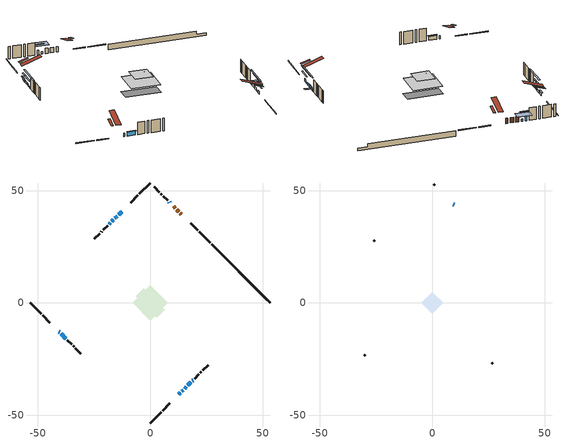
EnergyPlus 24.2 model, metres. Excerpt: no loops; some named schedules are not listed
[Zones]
conditioned space
 floor adiabatic (AdiabaticFloorConstruction): -7.82,0 0,7.82 7.82,0 0,-7.82 z2.89
 floor foundation (Slab1 construction): -6.52,2.95 -2.95,6.52 6.52,-2.95 2.95,-6.52 z-1.62
 wall outside (RimJoist1 construction): 0,-53.4 4.89,-48.51 / -53.4,0 -48.51,-4.89 / 0,53.4 -4.89,48.51 / 26.66,26.74 21.77,31.63 z0.45:0.75
 wall outside (RimJoist2 construction): 5.55,-47.85 8.74,-44.66 / -47.85,-5.55 -44.66,-8.74 / -5.55,47.85 -8.74,44.66 / 21.12,32.28 17.92,35.48 z0.45:0.75
 wall outside (AdiabaticWallConstruction 1): 13.9,39.5 13.39,40.01 / 12.73,40.67 11.86,41.54 / 11.21,42.19 10.43,42.97 z0.45:2.48
 wall outside (AdiabaticWallConstruction): -12.77,40.63 -14.06,39.34 / 12.77,-40.63 13.41,-39.99 / 16.78,-36.62 18.08,-35.32 z0.45:1.52; -14.72,38.68 -15.79,37.61 z0.45:1.26; -16.45,36.95 -17.1,36.3 z0.45:1.31; -17.75,35.65 -18.29,35.11 / 14.07,-39.33 14.61,-38.79 z0.45:0.96; 15.26,-38.14 16.13,-37.27 z0.45:1.37; -40.63,-12.77 -40.36,-13.04 z0.45:1.67; -39.7,-13.7 -37.55,-15.85 z0.45:1.97; 18.73,-34.67 19.11,-34.29 z0.45:1.24; 8.74,44.66 8.38,45.02 z0.45:2.23
 wall outside (Wall1 construction): 19.77,-33.63 21.64,-31.76 / -36.89,-16.51 -35.02,-18.39 / -18.95,34.45 -20.82,32.58 / 7.72,45.68 5.85,47.55 z0.45:5.33
 wall outside (Wall2 construction): 22.3,-31.1 22.74,-30.66 / -34.36,-19.04 -33.92,-19.48 / -21.48,31.92 -21.92,31.48 / 5.19,48.21 4.75,48.65 z0.45:5.33
 wall outside (Wall3 construction): 23.39,-30.01 25.73,-27.67 / -33.27,-20.13 -30.92,-22.48 / -22.57,30.83 -24.91,28.49 / 4.1,49.3 1.75,51.65 z0.45:5.33
 wall foundation (FoundationWall1 construction): 27.32,26.08,-1.62 27.32,26.08,0.45 50.79,2.61,0.45 50.79,2.61,-0.67 53.4,0,-0.67 53.4,0,-1.62
 window (WindowConstruction): -12.77,40.63 -14.06,39.34 z0.45:1.52
 window (WindowConstruction 4): -14.72,38.68 -15.79,37.61 z0.45:1.26
 window (WindowConstruction 5): -16.45,36.95 -17.1,36.3 z0.45:1.31
 window (WindowConstruction 6): 12.77,-40.63 13.41,-39.99 z0.45:1.52
 window (WindowConstruction 9): -17.75,35.65 -18.29,35.11 z0.45:0.96
 window (WindowConstruction 10): 14.07,-39.33 14.61,-38.79 z0.45:0.96
 window (WindowConstruction 11): 15.27,-38.14 16.13,-37.27 z0.45:1.36
 window (WindowConstruction 1): 16.78,-36.62 18.08,-35.32 z0.45:1.52
 window (WindowConstruction 7): -40.63,-12.77 -40.36,-13.04 z0.45:1.67
 window (WindowConstruction 2): -39.7,-13.7 -37.55,-15.85 z0.45:1.97
 window (WindowConstruction 8): 18.73,-34.67 19.11,-34.29 z0.45:1.24
 window (WindowConstruction 3): 8.74,44.66 8.38,45.02 z0.45:2.23
 door (Door): 13.9,39.5 13.39,40.01 z0.45:2.48
 door (Door 1): 12.73,40.67 11.86,41.54 z0.45:2.48
 door (Door 2): 11.21,42.2 10.43,42.97 z0.45:2.48
 ceiling adiabatic (AdiabaticFloorConstruction): 0,-7.82 7.82,0 0,7.82 -7.82,0 z2.89
 roof outside (Roof1 construction): 10.05,-43.35,5.33 7.57,-40.87,6.5 6.92,-41.52,6.5 9.4,-44,5.33; -43.35,-10.05,5.33 -40.87,-7.57,6.5 -41.52,-6.92,6.5 -44,-9.4,5.33; -10.05,43.35,5.33 -7.57,40.87,6.5 -6.92,41.52,6.5 -9.4,44,5.33; 16.61,36.79,5.33 14.13,34.31,6.5 14.78,33.65,6.5 17.27,36.13,5.33
attic - vented
 floor to conditioned space (Floor1 construction Reversed): -4.82,0 0,4.82 4.82,0 0,-4.82 z5.33
 floor to conditioned space (Floor2 construction Reversed): -2.56,0 0,2.56 2.56,0 0,-2.56 z5.33
 wall outside (AdiabaticWallConstruction): 9.77,43.63 9.39,44.01 z0.45:1.34
 wall outside (Wall4 construction): 26.39,-27.01 26.83,-26.57 / -30.27,-23.13 -29.83,-23.57 / -25.57,27.83 -26.01,27.39 / 1.1,52.3 0.66,52.74 z0.45:5.33
 window (WindowConstruction 12): 9.77,43.63 9.39,44.01 z0.45:1.34
 roof outside (Roof2 construction): 12.11,-41.29,5.33 6.8,-35.98,7.83 5.4,-37.38,7.83 10.71,-42.69,5.33; -41.29,-12.11,5.33 -35.98,-6.8,7.83 -37.38,-5.4,7.83 -42.69,-10.71,5.33; -12.11,41.29,5.33 -6.8,35.98,7.83 -5.4,37.38,7.83 -10.71,42.69,5.33; 14.55,38.85,5.33 9.24,33.53,7.83 10.64,32.13,7.83 15.95,37.45,5.33
shading: 7.67,45.73 11.5,41.9 13.66,44.06 9.83,47.89 z3.78; -14.2,39.2 -12.62,40.78 -12.92,41.07 -14.49,39.49 z1.72; -17.26,36.14 -13.25,40.15 -13.54,40.44 -17.55,36.43 z3.34; -18.57,34.83 -14.98,38.42 -15.27,38.71 -18.86,35.12 z3.39; 14.88,-38.52 11.3,-42.1 11.59,-42.39 15.17,-38.81 z3.6; -21.49,31.91 -14.56,38.84 -14.85,39.13 -21.78,32.2 z5.48; 17.8,-35.6 10.87,-42.53 11.16,-42.82 18.1,-35.89 z5.48; 19.32,-34.08 12.07,-41.33 12.36,-41.62 19.61,-34.37 z5.88; 18.22,-35.18 16.64,-36.76 16.93,-37.05 18.51,-35.47 z1.72; -37.4,-16 -39.84,-13.56 -40.13,-13.85 -37.69,-16.29 z2.18; 19.32,-34.08 18.52,-34.88 20.72,-37.08 21.52,-36.28 z1.54; 6.91,46.49 10.21,43.19 10.5,43.48 7.2,46.78 z4.31
[Building]
Building 1: Terrain=Suburbs
[Site:Location]
Quebec Intl AP_QC: Latitude {deg}=46.8; Longitude {deg}=-71.38; Time Zone {hr}=-5; Elevation {m}=74; Keep Site Location Information=Yes
[Site:GroundTemperature:Shallow]
0.0108218, -2.24938, -2.43038, -1.3578, 2.94801, 7.23376, 10.9493, 13.303, 13.5029, 11.5886, 7.96783, 3.81355
[Site:WaterMainsTemperature]
Calculation Method=Schedule; Temperature Schedule=mains temperature schedule
[Material] Roughness=Rough; Thermal Absorptance=0.9
Name | Thickness {m} | Conductivity {W/m-K} | Density {kg/m3} | Specific Heat {J/kg-K} | Solar Absorptance | Visible Absorptance
asphalt or fiberglass shingles | 0.00635 | 0.162714 | 1121.4 | 1465.45 | 0.4 | 0.4
ceiling loosefill ins | 0.0846667 | 0.0480833 | 16.02 | 1046.75 | 0.7 | 0.7
ceiling stud and cavity | 0.1397 | 0.0977058 | 65.682 | 1177.47 | 0.7 | 0.7
ceiling stud and cavity 1 | 0.1397 | 0.094449 | 65.682 | 1177.47 | 0.7 | 0.7
concrete 4.0 in. | 0.1016 | 1.803125 | 2242.8 | 837.4 | 0.7 | 0.7
concrete 8.0 in. | 0.2032 | 1.803125 | 2242.8 | 837.4 | 0.7 | 0.7
door material | 0.04445 | 0.0451087 | 512.64 | 1214.23 | 0.7 | 0.7
exterior vertical ins | 0.013071 | 0.029427 | 32.04 | 1214.23 | 0.7 | 0.7
floor covering | 0.0127 | 0.0433444 | 54.468 | 1339.84 | 0.6 | 0.6
floor rigid ins; wall rigid ins 1 | 0.512978 | 0.029427 | 32.04 | 1214.23 | 0.7 | 0.7
floor stud and cavity | 0.1397 | 1.75129 | 37.0049 | 1207.88 | 0.7 | 0.7
furniture material conditioned space 1 | 0.1524 | 0.115458 | 640.8 | 1214.23 | 0.6 | 0.6
gypsum board | 0.0127 | 0.160291 | 801 | 837.4 | 0.6 | 0.6
gypsum board 1 | 0.0127 | 0.160291 | 801 | 837.4 | 0.7 | 0.7
osb sheathing 0.5 in. | 0.0127 | 0.115458 | 512.64 | 1214.23 | 0.7 | 0.7
osb sheathing 0.75 in. | 0.01905 | 0.115458 | 512.64 | 1214.23 | 0.7 | 0.7
osb sheathing 2.0 in. | 0.0508 | 0.115458 | 512.64 | 1214.23 | 0.7 | 0.7
rim joist stud and cavity | 0.0508 | 0.0451784 | 125.044 | 1163.47 | 0.6 | 0.6
rim joist stud and cavity 1 | 0.0508 | 0.648972 | 50.32683 | 1063.81 | 0.6 | 0.6
roof rigid ins; wall rigid ins | 0.051816 | 0.029427 | 32.04 | 1214.23 | 0.7 | 0.7
roof stud and cavity | 0.2032 | 0.17281 | 78.34581 | 1123.46 | 0.7 | 0.7
wall stud and cavity | 0.1397 | 0.109584 | 139.0536 | 1170.24 | 0.7 | 0.7
wall stud and cavity 1 | 0.1397 | 0.153164 | 139.0536 | 1170.24 | 0.7 | 0.7
wall stud and cavity 2 | 0.1397 | 0.108238 | 139.0536 | 1170.24 | 0.7 | 0.7
wall stud and cavity 3 | 0.0889 | 6.1454 | 50.32683 | 1063.81 | 0.6 | 0.6
wall stud and cavity 4 | 0.0889 | 0.380278 | 52.3479 | 1209.89 | 0.7 | 0.7
wall stud and cavity 5 | 0.0889 | 0.391764 | 83.0341 | 1211.67 | 0.7 | 0.7
wood siding | 0.0254 | 0.102417 | 544.68 | 1172.36 | 0.4 | 0.4
wood siding 1 | 0.00254 | 0.102417 | 544.68 | 1172.36 | 0.4 | 0.4
wood siding 2; wood siding 3; wood siding 4 | 0.0254 | 0.102417 | 544.68 | 1172.36 | 0.7 | 0.7
[WindowMaterial:SimpleGlazingSystem]
Name | U-Factor {W/m2-K} | Solar Heat Gain Coefficient
WindowMaterial | 2.958238 | 0.57
WindowMaterial 1 | 2.91338 | 0.63
WindowMaterial 2 | 3.000823 | 0.52
WindowMaterial 3 | 2.98492 | 0.52
WindowMaterial 4 | 2.969594 | 0.55
WindowMaterial 5 | 2.992306 | 0.59
WindowMaterial 6 | 2.99742 | 0.59
WindowMaterial 7 | 3.05817 | 0.41
WindowMaterial 8 | 2.99685 | 0.54
[Construction]
AdiabaticFloorConstruction: floor stud and cavity, floor rigid ins, osb sheathing 0.75 in., floor covering
AdiabaticWallConstruction: wood siding 3, wall rigid ins 1, wall stud and cavity 4, gypsum board
AdiabaticWallConstruction 1: wood siding 4, wall rigid ins 1, wall stud and cavity 4, gypsum board
Door; Door 1; Door 2: door material
Floor1 construction Reversed: gypsum board, ceiling stud and cavity, ceiling loosefill ins
Floor2 construction Reversed: gypsum board, ceiling stud and cavity 1, ceiling loosefill ins
FoundationWall1 construction: concrete 8.0 in., gypsum board 1
furniture construction conditioned space 1: furniture material conditioned space 1
PartitionWallConstruction: gypsum board, wall stud and cavity 5, gypsum board
RimJoist1 construction: wood siding 2, osb sheathing 2.0 in., rim joist stud and cavity
RimJoist2 construction: wood siding 2, rim joist stud and cavity 1
Roof1 construction: asphalt or fiberglass shingles, roof rigid ins, osb sheathing 0.75 in., roof stud and cavity, gypsum board
Roof2 construction: asphalt or fiberglass shingles
Slab1 construction: concrete 4.0 in.
Wall1 construction: wood siding, osb sheathing 0.5 in., wall stud and cavity, gypsum board
Wall2 construction: wood siding, wall rigid ins, osb sheathing 0.5 in., wall stud and cavity 1, gypsum board
Wall3 construction: wood siding, osb sheathing 0.5 in., wall stud and cavity 2, gypsum board
Wall4 construction: wood siding 1, wall stud and cavity 3
WindowConstruction; WindowConstruction 1; WindowConstruction 6: WindowMaterial
WindowConstruction 10; WindowConstruction 9: WindowMaterial 7
WindowConstruction 11: WindowMaterial 8
WindowConstruction 12; WindowConstruction 7: WindowMaterial 5
WindowConstruction 2: WindowMaterial 1
WindowConstruction 3: WindowMaterial 2
WindowConstruction 4: WindowMaterial 3
WindowConstruction 5: WindowMaterial 4
WindowConstruction 8: WindowMaterial 6
[Zone] Multiplier=1; Part of Total Floor Area=Yes
Name | Volume {m3}
attic - vented | 24.2077
conditioned space | 429.3
[Space]
Name | Zone | Volume {m3}
attic - vented 1 | attic - vented | 24.2077
conditioned space 1 | conditioned space | 429.3
[ZoneInfiltration:EffectiveLeakageArea]
infil attic - vented 1: Zone or Space=attic - vented 1; Schedule=Always On Discrete; Effective Air Leakage Area {cm2}=2198.03; Stack Coefficient=0.000513439; Wind Coefficient=1.53096e-05
[ZoneMixing]
whole house fan mix: Zone or Space=attic - vented; Schedule=Always On Continuous; Design Flow Rate Calculation Method=Flow/Zone; Design Flow Rate {m3/s}=0; Source Zone or Space=conditioned space
[SurfaceProperty:ExposedFoundationPerimeter]
Slab1: Exposed Perimeter Calculation Method=TotalExposedPerimeter; Total Exposed Perimeter {m}=36.882
[InternalMass] Zone or ZoneList=conditioned space; Space or SpaceList=conditioned space 1
Name | Construction | Surface Area {m2}
furniture mass conditioned space 1 | furniture construction conditioned space 1 | 75.9601
partition wall mass | PartitionWallConstruction | 189.9
[Lights]
interior lighting: Zone or ZoneList or Space or SpaceList=conditioned space 1; Schedule=interior lighting schedule; Design Level Calculation Method=LightingLevel; Lighting Level {W}=343.2; Return Air Fraction=0; Fraction Radiant=0.6; Fraction Visible=0.2; Fraction Replaceable=1
[People]
occupants: Zone or ZoneList or Space or SpaceList=conditioned space 1; Number of People Schedule=occupants schedule; Number of People Calculation Method=People; Number of People=3; Fraction Radiant=0.314171; Sensible Heat Fraction=0.56303; Activity Level Schedule=occupants activity schedule; Carbon Dioxide Generation Rate {m3/s-W}=0; Enable ASHRAE 55 Comfort Warnings=No; Mean Radiant Temperature Calculation Type=EnclosureAveraged
[ElectricEquipment] Zone or ZoneList or Space or SpaceList=conditioned space 1; Design Level Calculation Method=EquipmentLevel
Name | Schedule | Design Level {W} | Fraction Latent | Fraction Radiant | Fraction Lost
clothes dryer | clothes dryer schedule | 140.772 | 0.015 | 0.081 | 0.85
clothes washer | clothes washer schedule | 32.1985 | 0.03 | 0.162 | 0.7
cooking range | cooking range schedule | 215.147 | 0.08 | 0.432 | 0.2
dishwasher | dishwasher schedule | 66.8632 | 0.3 | 0.18 | 0.4
fridge | fridge schedule | 72.9452 | 0 | 0.6 | 0
mech vent house fan | mech vent house fan schedule | 0 | 0 | 0 | 1
mech vent house fan cfis | mech vent house fan cfis schedule | 0 | 0 | 0 | 0
mech vent range fan 0 | mech vent range fan 0 schedule | 57 | 0 | 0 | 1
misc plug loads | misc plug loads schedule | 494.7 | 0.045 | 0.513 | 0.1
whole house fan | Always On Discrete | 0 | 0 | 0 | 1
[OtherEquipment] Zone or ZoneList or Space or SpaceList=conditioned space 1; Design Level Calculation Method=EquipmentLevel
Name | Fuel Type | Schedule | Design Level {W} | Fraction Latent | Fraction Radiant | Fraction Lost
clothes dryer 1 | Electricity | clothes dryer schedule | 0 | 0.015 | 0.081 | 0.85
cooking range 1 | Electricity | cooking range schedule | 0 | 0.08 | 0.432 | 0.2
general water use latent | None | general water use schedule | 62.594 | 1 | 0 | 0
general water use sensible | None | general water use schedule | -61.6891 | 0 | 0.6 | 0
mech vent house fan latent load | None | Always On Discrete | 0 | 1 | 0 | 0
mech vent house fan sensible load | None | Always On Discrete | 0 | 0 | 0 | 0
water heater energy adjustment1 | Electricity | Always On Discrete | 0.01 | 0 | 0 | 1
[ZoneInfiltration:DesignFlowRate] Zone or ZoneList or Space or SpaceList=conditioned space 1; Schedule=Always On Discrete; Design Flow Rate Calculation Method=Flow/Zone; Design Flow Rate {m3/s}=0
infil flow; natural vent flow; whole house fan flow
[Foundation:Kiva]
Foundation Kiva 1: Initial Indoor Air Temperature {C}=18; Wall Height Above Grade {m}=0.449976; Wall Depth Below Slab {m}=0.2032; Custom Block Material Name 1=exterior vertical ins; Custom Block Depth 1 {m}=2.06999; Custom Block X Position 1 {m}=0.2159; Custom Block Z Position 1 {m}=0
[Foundation:Kiva:Settings]
Soil Conductivity {W/m-K}=0.849921; Soil Density {kg/m3}=1842.3; Soil Specific Heat {J/kg-K}=418.7; Ground Solar Absorptivity=0.9; Ground Thermal Absorptivity=0.9; Ground Surface Roughness {m}=0.03; Far-Field Width {m}=40; Deep-Ground Boundary Condition=ZeroFlux; Deep-Ground Depth {m}=40; Minimum Cell Dimension {m}=0.2; Maximum Cell Growth Coefficient=3; Simulation Timestep=Timestep
[Exterior:Lights]
exterior lighting: Schedule=exterior lighting schedule; Design Level {W}=75.6
[Schedule:Constant]
Name | Hourly Value
Always On Continuous; mech vent house fan schedule; mech vent house fan cfis schedule; Always On Discrete | 1
occupants activity schedule | 117.228
fridge schedule | 0
[Schedule:Week:Daily]
interior lighting schedule Week Rule - Jan1-Jan27: interior lighting schedule day, interior lighting schedule day, interior lighting schedule day, interior lighting schedule day, interior lighting schedule day, interior lighting schedule day, interior lighting schedule day, interior lighting schedule default day, interior lighting schedule default day, interior lighting schedule default day, interior lighting schedule default day, interior lighting schedule default day
interior lighting schedule Week Rule - Jan28-Feb3: interior lighting schedule day, interior lighting schedule day, interior lighting schedule day, interior lighting schedule day, interior lighting schedule day 1, interior lighting schedule day 1, interior lighting schedule day 1, interior lighting schedule default day, interior lighting schedule default day, interior lighting schedule default day, interior lighting schedule default day, interior lighting schedule default day
interior lighting schedule Week Rule - Feb4-Feb24: interior lighting schedule day 1, interior lighting schedule day 1, interior lighting schedule day 1, interior lighting schedule day 1, interior lighting schedule day 1, interior lighting schedule day 1, interior lighting schedule day 1, interior lighting schedule default day, interior lighting schedule default day, interior lighting schedule default day, interior lighting schedule default day, interior lighting schedule default day
interior lighting schedule Week Rule - Feb25-Mar3: interior lighting schedule day 1, interior lighting schedule day 1, interior lighting schedule day 1, interior lighting schedule day 1, interior lighting schedule day 2, interior lighting schedule day 2, interior lighting schedule day 2, interior lighting schedule default day, interior lighting schedule default day, interior lighting schedule default day, interior lighting schedule default day, interior lighting schedule default day
interior lighting schedule Week Rule - Mar4-Mar31: interior lighting schedule day 2, interior lighting schedule day 2, interior lighting schedule day 2, interior lighting schedule day 2, interior lighting schedule day 2, interior lighting schedule day 2, interior lighting schedule day 2, interior lighting schedule default day, interior lighting schedule default day, interior lighting schedule default day, interior lighting schedule default day, interior lighting schedule default day
interior lighting schedule Week Rule - Apr1-Apr28: interior lighting schedule day 3, interior lighting schedule day 3, interior lighting schedule day 3, interior lighting schedule day 3, interior lighting schedule day 3, interior lighting schedule day 3, interior lighting schedule day 3, interior lighting schedule default day, interior lighting schedule default day, interior lighting schedule default day, interior lighting schedule default day, interior lighting schedule default day
interior lighting schedule Week Rule - Apr29-May5: interior lighting schedule day 3, interior lighting schedule day 3, interior lighting schedule day 4, interior lighting schedule day 4, interior lighting schedule day 4, interior lighting schedule day 4, interior lighting schedule day 4, interior lighting schedule default day, interior lighting schedule default day, interior lighting schedule default day, interior lighting schedule default day, interior lighting schedule default day
interior lighting schedule Week Rule - May6-May26: interior lighting schedule day 4, interior lighting schedule day 4, interior lighting schedule day 4, interior lighting schedule day 4, interior lighting schedule day 4, interior lighting schedule day 4, interior lighting schedule day 4, interior lighting schedule default day, interior lighting schedule default day, interior lighting schedule default day, interior lighting schedule default day, interior lighting schedule default day
interior lighting schedule Week Rule - May27-Jun2: interior lighting schedule day 4, interior lighting schedule day 4, interior lighting schedule day 4, interior lighting schedule day 4, interior lighting schedule day 4, interior lighting schedule day 5, interior lighting schedule day 5, interior lighting schedule default day, interior lighting schedule default day, interior lighting schedule default day, interior lighting schedule default day, interior lighting schedule default day
interior lighting schedule Week Rule - Jun3-Jun30: interior lighting schedule day 5, interior lighting schedule day 5, interior lighting schedule day 5, interior lighting schedule day 5, interior lighting schedule day 5, interior lighting schedule day 5, interior lighting schedule day 5, interior lighting schedule default day, interior lighting schedule default day, interior lighting schedule default day, interior lighting schedule default day, interior lighting schedule default day
interior lighting schedule Week Rule - Jul1-Jul28: interior lighting schedule day 6, interior lighting schedule day 6, interior lighting schedule day 6, interior lighting schedule day 6, interior lighting schedule day 6, interior lighting schedule day 6, interior lighting schedule day 6, interior lighting schedule default day, interior lighting schedule default day, interior lighting schedule default day, interior lighting schedule default day, interior lighting schedule default day
interior lighting schedule Week Rule - Jul29-Aug4: interior lighting schedule day 6, interior lighting schedule day 6, interior lighting schedule day 6, interior lighting schedule day 7, interior lighting schedule day 7, interior lighting schedule day 7, interior lighting schedule day 7, interior lighting schedule default day, interior lighting schedule default day, interior lighting schedule default day, interior lighting schedule default day, interior lighting schedule default day
interior lighting schedule Week Rule - Aug5-Aug25: interior lighting schedule day 7, interior lighting schedule day 7, interior lighting schedule day 7, interior lighting schedule day 7, interior lighting schedule day 7, interior lighting schedule day 7, interior lighting schedule day 7, interior lighting schedule default day, interior lighting schedule default day, interior lighting schedule default day, interior lighting schedule default day, interior lighting schedule default day
interior lighting schedule Week Rule - Aug26-Sep1: interior lighting schedule day 7, interior lighting schedule day 7, interior lighting schedule day 7, interior lighting schedule day 7, interior lighting schedule day 7, interior lighting schedule day 7, interior lighting schedule day 8, interior lighting schedule default day, interior lighting schedule default day, interior lighting schedule default day, interior lighting schedule default day, interior lighting schedule default day
interior lighting schedule Week Rule - Sep2-Sep29: interior lighting schedule day 8, interior lighting schedule day 8, interior lighting schedule day 8, interior lighting schedule day 8, interior lighting schedule day 8, interior lighting schedule day 8, interior lighting schedule day 8, interior lighting schedule default day, interior lighting schedule default day, interior lighting schedule default day, interior lighting schedule default day, interior lighting schedule default day
interior lighting schedule Week Rule - Sep30-Oct6: interior lighting schedule day 8, interior lighting schedule day 9, interior lighting schedule day 9, interior lighting schedule day 9, interior lighting schedule day 9, interior lighting schedule day 9, interior lighting schedule day 9, interior lighting schedule default day, interior lighting schedule default day, interior lighting schedule default day, interior lighting schedule default day, interior lighting schedule default day
interior lighting schedule Week Rule - Oct7-Oct27: interior lighting schedule day 9, interior lighting schedule day 9, interior lighting schedule day 9, interior lighting schedule day 9, interior lighting schedule day 9, interior lighting schedule day 9, interior lighting schedule day 9, interior lighting schedule default day, interior lighting schedule default day, interior lighting schedule default day, interior lighting schedule default day, interior lighting schedule default day
interior lighting schedule Week Rule - Oct28-Nov3: interior lighting schedule day 9, interior lighting schedule day 9, interior lighting schedule day 9, interior lighting schedule day 9, interior lighting schedule day 10, interior lighting schedule day 10, interior lighting schedule day 10, interior lighting schedule default day, interior lighting schedule default day, interior lighting schedule default day, interior lighting schedule default day, interior lighting schedule default day
interior lighting schedule Week Rule - Nov4-Nov24: interior lighting schedule day 10, interior lighting schedule day 10, interior lighting schedule day 10, interior lighting schedule day 10, interior lighting schedule day 10, interior lighting schedule day 10, interior lighting schedule day 10, interior lighting schedule default day, interior lighting schedule default day, interior lighting schedule default day, interior lighting schedule default day, interior lighting schedule default day
interior lighting schedule Week Rule - Nov25-Dec1: interior lighting schedule day 10, interior lighting schedule day 10, interior lighting schedule day 10, interior lighting schedule day 10, interior lighting schedule day 10, interior lighting schedule day 10, interior lighting schedule day 11, interior lighting schedule default day, interior lighting schedule default day, interior lighting schedule default day, interior lighting schedule default day, interior lighting schedule default day
interior lighting schedule Week Rule - Dec2-Dec31: interior lighting schedule day 11, interior lighting schedule day 11, interior lighting schedule day 11, interior lighting schedule day 11, interior lighting schedule day 11, interior lighting schedule day 11, interior lighting schedule day 11, interior lighting schedule default day, interior lighting schedule default day, interior lighting schedule default day, interior lighting schedule default day, interior lighting schedule default day
occupants schedule Week Rule - Jan1-Dec31: occupants schedule day, occupants schedule day, occupants schedule day, occupants schedule day, occupants schedule day, occupants schedule day, occupants schedule day, occupants schedule default day, occupants schedule default day, occupants schedule default day, occupants schedule default day, occupants schedule default day
clothes dryer schedule Week Rule - Jan1-Dec31: clothes dryer schedule day, clothes dryer schedule day, clothes dryer schedule day, clothes dryer schedule day, clothes dryer schedule day, clothes dryer schedule day, clothes dryer schedule day, clothes dryer schedule default day, clothes dryer schedule default day, clothes dryer schedule default day, clothes dryer schedule default day, clothes dryer schedule default day
clothes washer schedule Week Rule - Jan1-Dec31: clothes washer schedule day, clothes washer schedule day, clothes washer schedule day, clothes washer schedule day, clothes washer schedule day, clothes washer schedule day, clothes washer schedule day, clothes washer schedule default day, clothes washer schedule default day, clothes washer schedule default day, clothes washer schedule default day, clothes washer schedule default day
cooking range schedule Week Rule - Jan1-Dec31: cooking range schedule day, cooking range schedule day, cooking range schedule day, cooking range schedule day, cooking range schedule day, cooking range schedule day, cooking range schedule day, cooking range schedule default day, cooking range schedule default day, cooking range schedule default day, cooking range schedule default day, cooking range schedule default day
dishwasher schedule Week Rule - Jan1-Dec31: dishwasher schedule day, dishwasher schedule day, dishwasher schedule day, dishwasher schedule day, dishwasher schedule day, dishwasher schedule day, dishwasher schedule day, dishwasher schedule default day, dishwasher schedule default day, dishwasher schedule default day, dishwasher schedule default day, dishwasher schedule default day
mech vent range fan 0 schedule Week Rule - Jan1-Dec31: mech vent range fan 0 schedule day, mech vent range fan 0 schedule day, mech vent range fan 0 schedule day, mech vent range fan 0 schedule day, mech vent range fan 0 schedule day, mech vent range fan 0 schedule day, mech vent range fan 0 schedule day, mech vent range fan 0 schedule default day, mech vent range fan 0 schedule default day, mech vent range fan 0 schedule default day, mech vent range fan 0 schedule default day, mech vent range fan 0 schedule default day
misc plug loads schedule Week Rule - Jan1-Dec31: misc plug loads schedule day, misc plug loads schedule day, misc plug loads schedule day, misc plug loads schedule day, misc plug loads schedule day, misc plug loads schedule day, misc plug loads schedule day, misc plug loads schedule default day, misc plug loads schedule default day, misc plug loads schedule default day, misc plug loads schedule default day, misc plug loads schedule default day
general water use schedule Week Rule - Jan1-Dec31: general water use schedule day, general water use schedule day, general water use schedule day, general water use schedule day, general water use schedule day, general water use schedule day, general water use schedule day, general water use schedule default day, general water use schedule default day, general water use schedule default day, general water use schedule default day, general water use schedule default day
exterior lighting schedule Week Rule - Jan1-Jan27: exterior lighting schedule day, exterior lighting schedule day, exterior lighting schedule day, exterior lighting schedule day, exterior lighting schedule day, exterior lighting schedule day, exterior lighting schedule day, exterior lighting schedule default day, exterior lighting schedule default day, exterior lighting schedule default day, exterior lighting schedule default day, exterior lighting schedule default day
exterior lighting schedule Week Rule - Jan28-Feb3: exterior lighting schedule day, exterior lighting schedule day, exterior lighting schedule day, exterior lighting schedule day, exterior lighting schedule day 1, exterior lighting schedule day 1, exterior lighting schedule day 1, exterior lighting schedule default day, exterior lighting schedule default day, exterior lighting schedule default day, exterior lighting schedule default day, exterior lighting schedule default day
exterior lighting schedule Week Rule - Feb4-Feb24: exterior lighting schedule day 1, exterior lighting schedule day 1, exterior lighting schedule day 1, exterior lighting schedule day 1, exterior lighting schedule day 1, exterior lighting schedule day 1, exterior lighting schedule day 1, exterior lighting schedule default day, exterior lighting schedule default day, exterior lighting schedule default day, exterior lighting schedule default day, exterior lighting schedule default day
exterior lighting schedule Week Rule - Feb25-Mar3: exterior lighting schedule day 1, exterior lighting schedule day 1, exterior lighting schedule day 1, exterior lighting schedule day 1, exterior lighting schedule day 2, exterior lighting schedule day 2, exterior lighting schedule day 2, exterior lighting schedule default day, exterior lighting schedule default day, exterior lighting schedule default day, exterior lighting schedule default day, exterior lighting schedule default day
exterior lighting schedule Week Rule - Mar4-Mar31: exterior lighting schedule day 2, exterior lighting schedule day 2, exterior lighting schedule day 2, exterior lighting schedule day 2, exterior lighting schedule day 2, exterior lighting schedule day 2, exterior lighting schedule day 2, exterior lighting schedule default day, exterior lighting schedule default day, exterior lighting schedule default day, exterior lighting schedule default day, exterior lighting schedule default day
exterior lighting schedule Week Rule - Apr1-Apr28: exterior lighting schedule day 3, exterior lighting schedule day 3, exterior lighting schedule day 3, exterior lighting schedule day 3, exterior lighting schedule day 3, exterior lighting schedule day 3, exterior lighting schedule day 3, exterior lighting schedule default day, exterior lighting schedule default day, exterior lighting schedule default day, exterior lighting schedule default day, exterior lighting schedule default day
exterior lighting schedule Week Rule - Apr29-May5: exterior lighting schedule day 3, exterior lighting schedule day 3, exterior lighting schedule day 4, exterior lighting schedule day 4, exterior lighting schedule day 4, exterior lighting schedule day 4, exterior lighting schedule day 4, exterior lighting schedule default day, exterior lighting schedule default day, exterior lighting schedule default day, exterior lighting schedule default day, exterior lighting schedule default day
exterior lighting schedule Week Rule - May6-May26: exterior lighting schedule day 4, exterior lighting schedule day 4, exterior lighting schedule day 4, exterior lighting schedule day 4, exterior lighting schedule day 4, exterior lighting schedule day 4, exterior lighting schedule day 4, exterior lighting schedule default day, exterior lighting schedule default day, exterior lighting schedule default day, exterior lighting schedule default day, exterior lighting schedule default day
exterior lighting schedule Week Rule - May27-Jun2: exterior lighting schedule day 4, exterior lighting schedule day 4, exterior lighting schedule day 4, exterior lighting schedule day 4, exterior lighting schedule day 4, exterior lighting schedule day 5, exterior lighting schedule day 5, exterior lighting schedule default day, exterior lighting schedule default day, exterior lighting schedule default day, exterior lighting schedule default day, exterior lighting schedule default day
exterior lighting schedule Week Rule - Jun3-Jun30: exterior lighting schedule day 5, exterior lighting schedule day 5, exterior lighting schedule day 5, exterior lighting schedule day 5, exterior lighting schedule day 5, exterior lighting schedule day 5, exterior lighting schedule day 5, exterior lighting schedule default day, exterior lighting schedule default day, exterior lighting schedule default day, exterior lighting schedule default day, exterior lighting schedule default day
exterior lighting schedule Week Rule - Jul1-Jul28: exterior lighting schedule day 6, exterior lighting schedule day 6, exterior lighting schedule day 6, exterior lighting schedule day 6, exterior lighting schedule day 6, exterior lighting schedule day 6, exterior lighting schedule day 6, exterior lighting schedule default day, exterior lighting schedule default day, exterior lighting schedule default day, exterior lighting schedule default day, exterior lighting schedule default day
exterior lighting schedule Week Rule - Jul29-Aug4: exterior lighting schedule day 6, exterior lighting schedule day 6, exterior lighting schedule day 6, exterior lighting schedule day 7, exterior lighting schedule day 7, exterior lighting schedule day 7, exterior lighting schedule day 7, exterior lighting schedule default day, exterior lighting schedule default day, exterior lighting schedule default day, exterior lighting schedule default day, exterior lighting schedule default day
exterior lighting schedule Week Rule - Aug5-Aug25: exterior lighting schedule day 7, exterior lighting schedule day 7, exterior lighting schedule day 7, exterior lighting schedule day 7, exterior lighting schedule day 7, exterior lighting schedule day 7, exterior lighting schedule day 7, exterior lighting schedule default day, exterior lighting schedule default day, exterior lighting schedule default day, exterior lighting schedule default day, exterior lighting schedule default day
exterior lighting schedule Week Rule - Aug26-Sep1: exterior lighting schedule day 7, exterior lighting schedule day 7, exterior lighting schedule day 7, exterior lighting schedule day 7, exterior lighting schedule day 7, exterior lighting schedule day 7, exterior lighting schedule day 8, exterior lighting schedule default day, exterior lighting schedule default day, exterior lighting schedule default day, exterior lighting schedule default day, exterior lighting schedule default day
exterior lighting schedule Week Rule - Sep2-Sep29: exterior lighting schedule day 8, exterior lighting schedule day 8, exterior lighting schedule day 8, exterior lighting schedule day 8, exterior lighting schedule day 8, exterior lighting schedule day 8, exterior lighting schedule day 8, exterior lighting schedule default day, exterior lighting schedule default day, exterior lighting schedule default day, exterior lighting schedule default day, exterior lighting schedule default day
exterior lighting schedule Week Rule - Sep30-Oct6: exterior lighting schedule day 8, exterior lighting schedule day 9, exterior lighting schedule day 9, exterior lighting schedule day 9, exterior lighting schedule day 9, exterior lighting schedule day 9, exterior lighting schedule day 9, exterior lighting schedule default day, exterior lighting schedule default day, exterior lighting schedule default day, exterior lighting schedule default day, exterior lighting schedule default day
[Schedule:Year]
interior lighting schedule: interior lighting schedule Week Rule - Jan1-Jan27, 1, 1, 1, 27, interior lighting schedule Week Rule - Jan28-Feb3, 1, 28, 2, 3, interior lighting schedule Week Rule - Feb4-Feb24, 2, 4, 2, 24, interior lighting schedule Week Rule - Feb25-Mar3, 2, 25, 3, 3, interior lighting schedule Week Rule - Mar4-Mar31, 3, 4, 3, 31, interior lighting schedule Week Rule - Apr1-Apr28, 4, 1, 4, 28, interior lighting schedule Week Rule - Apr29-May5, 4, 29, 5, 5, interior lighting schedule Week Rule - May6-May26, 5, 6, 5, 26, interior lighting schedule Week Rule - May27-Jun2, 5, 27, 6, 2, interior lighting schedule Week Rule - Jun3-Jun30, 6, 3, 6, 30, interior lighting schedule Week Rule - Jul1-Jul28, 7, 1, 7, 28, interior lighting schedule Week Rule - Jul29-Aug4, 7, 29, 8, 4, interior lighting schedule Week Rule - Aug5-Aug25, 8, 5, 8, 25, interior lighting schedule Week Rule - Aug26-Sep1, 8, 26, 9, 1, interior lighting schedule Week Rule - Sep2-Sep29, 9, 2, 9, 29, interior lighting schedule Week Rule - Sep30-Oct6, 9, 30, 10, 6, interior lighting schedule Week Rule - Oct7-Oct27, 10, 7, 10, 27, interior lighting schedule Week Rule - Oct28-Nov3, 10, 28, 11, 3, interior lighting schedule Week Rule - Nov4-Nov24, 11, 4, 11, 24, interior lighting schedule Week Rule - Nov25-Dec1, 11, 25, 12, 1, interior lighting schedule Week Rule - Dec2-Dec31, 12, 2, 12, 31
occupants schedule: occupants schedule Week Rule - Jan1-Dec31, 1, 1, 12, 31
clothes dryer schedule: clothes dryer schedule Week Rule - Jan1-Dec31, 1, 1, 12, 31
clothes washer schedule: clothes washer schedule Week Rule - Jan1-Dec31, 1, 1, 12, 31
cooking range schedule: cooking range schedule Week Rule - Jan1-Dec31, 1, 1, 12, 31
dishwasher schedule: dishwasher schedule Week Rule - Jan1-Dec31, 1, 1, 12, 31
mech vent range fan 0 schedule: mech vent range fan 0 schedule Week Rule - Jan1-Dec31, 1, 1, 12, 31
misc plug loads schedule: misc plug loads schedule Week Rule - Jan1-Dec31, 1, 1, 12, 31
general water use schedule: general water use schedule Week Rule - Jan1-Dec31, 1, 1, 12, 31
exterior lighting schedule: exterior lighting schedule Week Rule - Jan1-Jan27, 1, 1, 1, 27, exterior lighting schedule Week Rule - Jan28-Feb3, 1, 28, 2, 3, exterior lighting schedule Week Rule - Feb4-Feb24, 2, 4, 2, 24, exterior lighting schedule Week Rule - Feb25-Mar3, 2, 25, 3, 3, exterior lighting schedule Week Rule - Mar4-Mar31, 3, 4, 3, 31, exterior lighting schedule Week Rule - Apr1-Apr28, 4, 1, 4, 28, exterior lighting schedule Week Rule - Apr29-May5, 4, 29, 5, 5, exterior lighting schedule Week Rule - May6-May26, 5, 6, 5, 26, exterior lighting schedule Week Rule - May27-Jun2, 5, 27, 6, 2, exterior lighting schedule Week Rule - Jun3-Jun30, 6, 3, 6, 30, exterior lighting schedule Week Rule - Jul1-Jul28, 7, 1, 7, 28, exterior lighting schedule Week Rule - Jul29-Aug4, 7, 29, 8, 4, exterior lighting schedule Week Rule - Aug5-Aug25, 8, 5, 8, 25, exterior lighting schedule Week Rule - Aug26-Sep1, 8, 26, 9, 1, exterior lighting schedule Week Rule - Sep2-Sep29, 9, 2, 9, 29, exterior lighting schedule Week Rule - Sep30-Oct6, 9, 30, 10, 6, exterior lighting schedule Week Rule - Oct7-Oct27, 10, 7, 10, 27, exterior lighting schedule Week Rule - Oct28-Nov3, 10, 28, 11, 3, exterior lighting schedule Week Rule - Nov4-Nov24, 11, 4, 11, 24, exterior lighting schedule Week Rule - Nov25-Dec1, 11, 25, 12, 1, exterior lighting schedule Week Rule - Dec2-Dec31, 12, 2, 12, 31
[Schedule:Compact]
mains temperature schedule: Through: 01/01, For: AllDays, Until: 24:00, 5.175, Through: 01/02, For: AllDays, Until: 24:00, 5.10167, Through: 01/03, For: AllDays, Until: 24:00, 5.02889, Through: 01/04, For: AllDays, Until: 24:00, 4.95778, Through: 01/05, For: AllDays, Until: 24:00, 4.88778, Through: 01/06, For: AllDays, Until: 24:00, 4.81833, Through: 01/07, For: AllDays, Until: 24:00, 4.75056, Through: 01/08, For: AllDays, Until: 24:00, 4.68389, Through: 01/09, For: AllDays, Until: 24:00, 4.61833, Through: 01/10, For: AllDays, Until: 24:00, 4.55389, Through: 01/11, For: AllDays, Until: 24:00, 4.49056, Through: 01/12, For: AllDays, Until: 24:00, 4.42889, Through: 01/13, For: AllDays, Until: 24:00, 4.36778, Through: 01/14, For: AllDays, Until: 24:00, 4.30889, Through: 01/15, For: AllDays, Until: 24:00, 4.25056, Through: 01/16, For: AllDays, Until: 24:00, 4.19389, Through: 01/17, For: AllDays, Until: 24:00, 4.13833, Through: 01/18, For: AllDays, Until: 24:00, 4.08444, Through: 01/19, For: AllDays, Until: 24:00, 4.03167, Through: 01/20, For: AllDays, Until: 24:00, 3.98056, Through: 01/21, For: AllDays, Until: 24:00, 3.93056, Through: 01/22, For: AllDays, Until: 24:00, 3.88222, Through: 01/23, For: AllDays, Until: 24:00, 3.835, Through: 01/24, For: AllDays, Until: 24:00, 3.78944, Through: 01/25, For: AllDays, Until: 24:00, 3.74556, Through: 01/26, For: AllDays, Until: 24:00, 3.70278, Through: 01/27, For: AllDays, Until: 24:00, 3.66167, Through: 01/28, For: AllDays, Until: 24:00, 3.62167, Through: 01/29, For: AllDays, Until: 24:00, 3.58389, Through: 01/30, For: AllDays, Until: 24:00, 3.54722, Through: 01/31, For: AllDays, Until: 24:00, 3.51167, Through: 02/01, For: AllDays, Until: 24:00, 3.47833, Through: 02/02, For: AllDays, Until: 24:00, 3.44611, Through: 02/03, For: AllDays, Until: 24:00, 3.41556, Through: 02/04, For: AllDays, Until: 24:00, 3.38667, Through: 02/05, For: AllDays, Until: 24:00, 3.35944, Through: 02/06, For: AllDays, Until: 24:00, 3.33389, Through: 02/07, For: AllDays, Until: 24:00, 3.30944, Through: 02/08, For: AllDays, Until: 24:00, 3.28667, Through: 02/09, For: AllDays, Until: 24:00, 3.26611, Through: 02/10, For: AllDays, Until: 24:00, 3.24667, Through: 02/11, For: AllDays, Until: 24:00, 3.22889, Through: 02/12, For: AllDays, Until: 24:00, 3.21278, Through: 02/13, For: AllDays, Until: 24:00, 3.19833, Through: 02/14, For: AllDays, Until: 24:00, 3.18556, Through: 02/15, For: AllDays, Until: 24:00, 3.17389, Through: 02/16, For: AllDays, Until: 24:00, 3.16444, Through: 02/17, For: AllDays, Until: 24:00, 3.15667, Through: 02/18, For: AllDays, Until: 24:00, 3.15056, Through: 02/19, For: AllDays, Until: 24:00, 3.14556, Through: 02/20, For: AllDays, Until: 24:00, 3.14278, Through: 02/21, For: AllDays, Until: 24:00, 3.14111, Through: 02/22, For: AllDays, Until: 24:00, 3.14167, Through: 02/23, For: AllDays, Until: 24:00, 3.14333, Through: 02/24, For: AllDays, Until: 24:00, 3.14722, Through: 02/25, For: AllDays, Until: 24:00, 3.15222, Through: 02/26, For: AllDays, Until: 24:00, 3.15944, Through: 02/27, For: AllDays, Until: 24:00, 3.16778, Through: 02/28, For: AllDays, Until: 24:00, 3.17778, Through: 03/01, For: AllDays, Until: 24:00, 3.18944, Through: 03/02, For: AllDays, Until: 24:00, 3.20333, Through: 03/03, For: AllDays, Until: 24:00, 3.21833, Through: 03/04, For: AllDays, Until: 24:00, 3.235, Through: 03/05, For: AllDays, Until: 24:00, 3.25333, Through: 03/06, For: AllDays, Until: 24:00, 3.27333, Through: 03/07, For: AllDays, Until: 24:00, 3.29444, Through: 03/08, For: AllDays, Until: 24:00, 3.31778, Through: 03/09, For: AllDays, Until: 24:00, 3.34222, Through: 03/10, For: AllDays, Until: 24:00, 3.36889, Through: 03/11, For: AllDays, Until: 24:00, 3.39667, Through: 03/12, For: AllDays, Until: 24:00, 3.42611, Through: 03/13, For: AllDays, Until: 24:00, 3.45722, Through: 03/14, For: AllDays, Until: 24:00, 3.49, Through: 03/15, For: AllDays, Until: 24:00, 3.52389, Through: 03/16, For: AllDays, Until: 24:00, 3.55944, Through: 03/17, For: AllDays, Until: 24:00, 3.59667, Through: 03/18, For: AllDays, Until: 24:00, 3.63556, Through: 03/19, For: AllDays, Until: 24:00, 3.67556, Through: 03/20, For: AllDays, Until: 24:00, 3.71722, Through: 03/21, For: AllDays, Until: 24:00, 3.76056, Through: 03/22, For: AllDays, Until: 24:00, 3.80556, Through: 03/23, For: AllDays, Until: 24:00, 3.85111, Through: 03/24, For: AllDays, Until: 24:00, 3.89889, Through: 03/25, For: AllDays, Until: 24:00, 3.94778, Through: 03/26, For: AllDays, Until: 24:00, 3.99833, Through: 03/27, For: AllDays, Until: 24:00, 4.05, Through: 03/28, For: AllDays, Until: 24:00, 4.10333, Through: 03/29, For: AllDays, Until: 24:00, 4.15778, Through: 03/30, For: AllDays, Until: 24:00, 4.21333, Through: 03/31, For: AllDays, Until: 24:00, 4.27056, Through: 04/01, For: AllDays, Until: 24:00, 4.32944, Through: 04/02, For: AllDays, Until: 24:00, 4.38889, Through: 04/03, For: AllDays, Until: 24:00, 4.45, Through: 04/04, For: AllDays, Until: 24:00, 4.51222, Through: 04/05, For: AllDays, Until: 24:00, 4.57611, Through: 04/06, For: AllDays, Until: 24:00, 4.64056, Through: 04/07, For: AllDays, Until: 24:00, 4.70667, Through: 04/08, For: AllDays, Until: 24:00, 4.77389, Through: 04/09, For: AllDays, Until: 24:00, 4.84222, Through: 04/10, For: AllDays, Until: 24:00, 4.91167, Through: 04/11, For: AllDays, Until: 24:00, 4.98278, Through: 04/12, For: AllDays, Until: 24:00, 5.05444, Through: 04/13, For: AllDays, Until: 24:00, 5.12722, Through: 04/14, For: AllDays, Until: 24:00, 5.20111, Through: 04/15, For: AllDays, Until: 24:00, 5.27611, Through: 04/16, For: AllDays, Until: 24:00, 5.35167, Through: 04/17, For: AllDays, Until: 24:00, 5.42889, Through: 04/18, For: AllDays, Until: 24:00, 5.50667, Through: 04/19, For: AllDays, Until: 24:00, 5.58556, Through: 04/20, For: AllDays, Until: 24:00, 5.665, Through: 04/21, For: AllDays, Until: 24:00, 5.74611, Through: 04/22, For: AllDays, Until: 24:00, 5.82722, Through: 04/23, For: AllDays, Until: 24:00, 5.91, Through: 04/24, For: AllDays, Until: 24:00, 5.99278, Through: 04/25, For: AllDays, Until: 24:00, 6.07722, Through: 04/26, For: AllDays, Until: 24:00, 6.16167, Through: 04/27, For: AllDays, Until: 24:00, 6.24722, Through: 04/28, For: AllDays, Until: 24:00, 6.33389, Through: 04/29, For: AllDays, Until: 24:00, 6.42056, Through: 04/30, For: AllDays, Until: 24:00, 6.50833, Through: 05/01, For: AllDays, Until: 24:00, 6.59667, Through: 05/02, For: AllDays, Until: 24:00, 6.68556, Through: 05/03, For: AllDays, Until: 24:00, 6.775, Through: 05/04, For: AllDays, Until: 24:00, 6.86556, Through: 05/05, For: AllDays, Until: 24:00, 6.95611, Through: 05/06, For: AllDays, Until: 24:00, 7.04722, Through: 05/07, For: AllDays, Until: 24:00, 7.13889, Through: 05/08, For: AllDays, Until: 24:00, 7.23111, Through: 05/09, For: AllDays, Until: 24:00, 7.32333, Through: 05/10, For: AllDays, Until: 24:00, 7.41667, Through: 05/11, For: AllDays, Until: 24:00, 7.51, Through: 05/12, For: AllDays, Until: 24:00, 7.60389, Through: 05/13, For: AllDays, Until: 24:00, 7.69778, Through: 05/14, For: AllDays, Until: 24:00, 7.79222, Through: 05/15, For: AllDays, Until: 24:00, 7.88667, Through: 05/16, For: AllDays, Until: 24:00, 7.98167, Through: 05/17, For: AllDays, Until: 24:00, 8.07667, Through: 05/18, For: AllDays, Until: 24:00, 8.17167, Through: 05/19, For: AllDays, Until: 24:00, 8.26722, Through: 05/20, For: AllDays, Until: 24:00, 8.36278, Through: 05/21, For: AllDays, Until: 24:00, 8.45833, Through: 05/22, For: AllDays, Until: 24:00, 8.55444, Through: 05/23, For: AllDays, Until: 24:00, 8.65, Through: 05/24, For: AllDays, Until: 24:00, 8.74611, Through: 05/25, For: AllDays, Until: 24:00, 8.84167, Through: 05/26, For: AllDays, Until: 24:00, 8.93722, Through: 05/27, For: AllDays, Until: 24:00, 9.03333, Through: 05/28, For: AllDays, Until: 24:00, 9.12889, Through: 05/29, For: AllDays, Until: 24:00, 9.22389, Through: 05/30, For: AllDays, Until: 24:00, 9.31944, Through: 05/31, For: AllDays, Until: 24:00, 9.41444, Through: 06/01, For: AllDays, Until: 24:00, 9.50944, Through: 06/02, For: AllDays, Until: 24:00, 9.60389, Through: 06/03, For: AllDays, Until: 24:00, 9.69833, Through: 06/04, For: AllDays, Until: 24:00, 9.79278, Through: 06/05, For: AllDays, Until: 24:00, 9.88667, Through: 06/06, For: AllDays, Until: 24:00, 9.98, Through: 06/07, For: AllDays, Until: 24:00, 10.0728, Through: 06/08, For: AllDays, Until: 24:00, 10.1656, Through: 06/09, For: AllDays, Until: 24:00, 10.2578, Through: 06/10, For: AllDays, Until: 24:00, 10.3494, Through: 06/11, For: AllDays, Until: 24:00, 10.4411, Through: 06/12, For: AllDays, Until: 24:00, 10.5317, Through: 06/13, For: AllDays, Until: 24:00, 10.6222, Through: 06/14, For: AllDays, Until: 24:00, 10.7117, Through: 06/15, For: AllDays, Until: 24:00, 10.8006, Through: 06/16, For: AllDays, Until: 24:00, 10.8889, Through: 06/17, For: AllDays, Until: 24:00, 10.9772, Through: 06/18, For: AllDays, Until: 24:00, 11.0639, Through: 06/19, For: AllDays, Until: 24:00, 11.1506, Through: 06/20, For: AllDays, Until: 24:00, 11.2361, Through: 06/21, For: AllDays, Until: 24:00, 11.3211, Through: 06/22, For: AllDays, Until: 24:00, 11.4056, Through: 06/23, For: AllDays, Until: 24:00, 11.4889, Through: 06/24, For: AllDays, Until: 24:00, 11.5711, Through: 06/25, For: AllDays, Until: 24:00, 11.6533, Through: 06/26, For: AllDays, Until: 24:00, 11.7339, Through: 06/27, For: AllDays, Until: 24:00, 11.8139, Through: 06/28, For: AllDays, Until: 24:00, 11.8928, Through: 06/29, For: AllDays, Until: 24:00, 11.9711, Through: 06/30, For: AllDays, Until: 24:00, 12.0483, Through: 07/01, For: AllDays, Until: 24:00, 12.1244, Through: 07/02, For: AllDays, Until: 24:00, 12.1994, Through: 07/03, For: AllDays, Until: 24:00, 12.2733, Through: 07/04, For: AllDays, Until: 24:00, 12.3467, Through: 07/05, For: AllDays, Until: 24:00, 12.4183, Through: 07/06, For: AllDays, Until: 24:00, 12.4894, Through: 07/07, For: AllDays, Until: 24:00, 12.5589, Through: 07/08, For: AllDays, Until: 24:00, 12.6278, Through: 07/09, For: AllDays, Until: 24:00, 12.695, Through: 07/10, For: AllDays, Until: 24:00, 12.7617, Through: 07/11, For: AllDays, Until: 24:00, 12.8267, Through: 07/12, For: AllDays, Until: 24:00, 12.8906, Through: 07/13, For: AllDays, Until: 24:00, 12.9528, Through: 07/14, For: AllDays, Until: 24:00, 13.0144, Through: 07/15, For: AllDays, Until: 24:00, 13.0744, Through: 07/16, For: AllDays, Until: 24:00, 13.1333, Through: 07/17, For: AllDays, Until: 24:00, 13.1906, Through: 07/18, For: AllDays, Until: 24:00, 13.2467, Through: 07/19, For: AllDays, Until: 24:00, 13.3017, Through: 07/20, For: AllDays, Until: 24:00, 13.355, Through: 07/21, For: AllDays, Until: 24:00, 13.4072, Through: 07/22, For: AllDays, Until: 24:00, 13.4578, Through: 07/23, For: AllDays, Until: 24:00, 13.5067, Through: 07/24, For: AllDays, Until: 24:00, 13.5544, Through: 07/25, For: AllDays, Until: 24:00, 13.6011, Through: 07/26, For: AllDays, Until: 24:00, 13.6461, Through: 07/27, For: AllDays, Until: 24:00, 13.6894, Through: 07/28, For: AllDays, Until: 24:00, 13.7317, Through: 07/29, For: AllDays, Until: 24:00, 13.7722, Through: 07/30, For: AllDays, Until: 24:00, 13.8111, Through: 07/31, For: AllDays, Until: 24:00, 13.8489, Through: 08/01, For: AllDays, Until: 24:00, 13.8844, Through: 08/02, For: AllDays, Until: 24:00, 13.9189, Through: 08/03, For: AllDays, Until: 24:00, 13.9522, Through: 08/04, For: AllDays, Until: 24:00, 13.9833, Through: 08/05, For: AllDays, Until: 24:00, 14.0133, Through: 08/06, For: AllDays, Until: 24:00, 14.0411, Through: 08/07, For: AllDays, Until: 24:00, 14.0678, Through: 08/08, For: AllDays, Until: 24:00, 14.0933, Through: 08/09, For: AllDays, Until: 24:00, 14.1167, Through: 08/10, For: AllDays, Until: 24:00, 14.1383, Through: 08/11, For: AllDays, Until: 24:00, 14.1589, Through: 08/12, For: AllDays, Until: 24:00, 14.1772, Through: 08/13, For: AllDays, Until: 24:00, 14.1944, Through: 08/14, For: AllDays, Until: 24:00, 14.21, Through: 08/15, For: AllDays, Until: 24:00, 14.2233, Through: 08/16, For: AllDays, Until: 24:00, 14.2356, Through: 08/17, For: AllDays, Until: 24:00, 14.2461, Through: 08/18, For: AllDays, Until: 24:00, 14.255, Through: 08/19, For: AllDays, Until: 24:00, 14.2622, Through: 08/20, For: AllDays, Until: 24:00, 14.2678, Through: 08/21, For: AllDays, Until: 24:00, 14.2717, Through: 08/22, For: AllDays, Until: 24:00, 14.2739, Through: 08/23, For: AllDays, Until: 24:00, 14.2744, Through: 08/24, For: AllDays, Until: 24:00, 14.2733, Through: 08/25, For: AllDays, Until: 24:00, 14.2711, Through: 08/26, For: AllDays, Until: 24:00, 14.2667, Through: 08/27, For: AllDays, Until: 24:00, 14.2606, Through: 08/28, For: AllDays, Until: 24:00, 14.2528, Through: 08/29, For: AllDays, Until: 24:00, 14.2439, Through: 08/30, For: AllDays, Until: 24:00, 14.2328, Through: 08/31, For: AllDays, Until: 24:00, 14.2206, Through: 09/01, For: AllDays, Until: 24:00, 14.2061, Through: 09/02, For: AllDays, Until: 24:00, 14.1906, Through: 09/03, For: AllDays, Until: 24:00, 14.1728, Through: 09/04, For: AllDays, Until: 24:00, 14.1539, Through: 09/05, For: AllDays, Until: 24:00, 14.1333, Through: 09/06, For: AllDays, Until: 24:00, 14.1111, Through: 09/07, For: AllDays, Until: 24:00, 14.0872, Through: 09/08, For: AllDays, Until: 24:00, 14.0617, Through: 09/09, For: AllDays, Until: 24:00, 14.035, Through: 09/10, For: AllDays, Until: 24:00, 14.0061, Through: 09/11, For: AllDays, Until: 24:00, 13.9761, Through: 09/12, For: AllDays, Until: 24:00, 13.9444, Through: 09/13, For: AllDays, Until: 24:00, 13.9111, Through: 09/14, For: AllDays, Until: 24:00, 13.8761, Through: 09/15, For: AllDays, Until: 24:00, 13.84, Through: 09/16, For: AllDays, Until: 24:00, 13.8022, Through: 09/17, For: AllDays, Until: 24:00, 13.7628, Through: 09/18, For: AllDays, Until: 24:00, 13.7217, Through: 09/19, For: AllDays, Until: 24:00, 13.6794, Through: 09/20, For: AllDays, Until: 24:00, 13.6356, Through: 09/21, For: AllDays, Until: 24:00, 13.59, Through: 09/22, For: AllDays, Until: 24:00, 13.5433, Through: 09/23, For: AllDays, Until: 24:00, 13.4956, Through: 09/24, For: AllDays, Until: 24:00, 13.4456, Through: 09/25, For: AllDays, Until: 24:00, 13.395, Through: 09/26, For: AllDays, Until: 24:00, 13.3422, Through: 09/27, For: AllDays, Until: 24:00, 13.2883, Through: 09/28, For: AllDays, Until: 24:00, 13.2333, Through: 09/29, For: AllDays, Until: 24:00, 13.1772, Through: 09/30, For: AllDays, Until: 24:00, 13.1194, Through: 10/01, For: AllDays, Until: 24:00, 13.06, Through: 10/02, For: AllDays, Until: 24:00, 13, Through: 10/03, For: AllDays, Until: 24:00, 12.9383, Through: 10/04, For: AllDays, Until: 24:00, 12.8756, Through: 10/05, For: AllDays, Until: 24:00, 12.8111, Through: 10/06, For: AllDays, Until: 24:00, 12.7456, Through: 10/07, For: AllDays, Until: 24:00, 12.6794, Through: 10/08, For: AllDays, Until: 24:00, 12.6117, Through: 10/09, For: AllDays, Until: 24:00, 12.5428, Through: 10/10, For: AllDays, Until: 24:00, 12.4728, Through: 10/11, For: AllDays, Until: 24:00, 12.4017, Through: 10/12, For: AllDays, Until: 24:00, 12.3294, Through: 10/13, For: AllDays, Until: 24:00, 12.2561, Through: 10/14, For: AllDays, Until: 24:00, 12.1817, Through: 10/15, For: AllDays, Until: 24:00, 12.1061, Through: 10/16, For: AllDays, Until: 24:00, 12.03, Through: 10/17, For: AllDays, Until: 24:00, 11.9528, Through: 10/18, For: AllDays, Until: 24:00, 11.8744, Through: 10/19, For: AllDays, Until: 24:00, 11.795, Through: 10/20, For: AllDays, Until: 24:00, 11.715, Through: 10/21, For: AllDays, Until: 24:00, 11.6339, Through: 10/22, For: AllDays, Until: 24:00, 11.5517, Through: 10/23, For: AllDays, Until: 24:00, 11.4689, Through: 10/24, For: AllDays, Until: 24:00, 11.3856, Through: 10/25, For: AllDays, Until: 24:00, 11.3011, Through: 10/26, For: AllDays, Until: 24:00, 11.2161, Through: 10/27, For: AllDays, Until: 24:00, 11.13, Through: 10/28, For: AllDays, Until: 24:00, 11.0433, Through: 10/29, For: AllDays, Until: 24:00, 10.9561, Through: 10/30, For: AllDays, Until: 24:00, 10.8683, Through: 10/31, For: AllDays, Until: 24:00, 10.7794, Through: 11/01, For: AllDays, Until: 24:00, 10.6906, Through: 11/02, For: AllDays, Until: 24:00, 10.6006, Through: 11/03, For: AllDays, Until: 24:00, 10.51, Through: 11/04, For: AllDays, Until: 24:00, 10.4194, Through: 11/05, For: AllDays, Until: 24:00, 10.3278, Through: 11/06, For: AllDays, Until: 24:00, 10.2361, Through: 11/07, For: AllDays, Until: 24:00, 10.1439, Through: 11/08, For: AllDays, Until: 24:00, 10.0511, Through: 11/09, For: AllDays, Until: 24:00, 9.95778, Through: 11/10, For: AllDays, Until: 24:00, 9.86444, Through: 11/11, For: AllDays, Until: 24:00, 9.77056, Through: 11/12, For: AllDays, Until: 24:00, 9.67611, Through: 11/13, For: AllDays, Until: 24:00, 9.58167, Through: 11/14, For: AllDays, Until: 24:00, 9.48722, Through: 11/15, For: AllDays, Until: 24:00, 9.39222, Through: 11/16, For: AllDays, Until: 24:00, 9.29667, Through: 11/17, For: AllDays, Until: 24:00, 9.20167, Through: 11/18, For: AllDays, Until: 24:00, 9.10611, Through: 11/19, For: AllDays, Until: 24:00, 9.01056, Through: 11/20, For: AllDays, Until: 24:00, 8.915, Through: 11/21, For: AllDays, Until: 24:00, 8.81889, Through: 11/22, For: AllDays, Until: 24:00, 8.72333, Through: 11/23, For: AllDays, Until: 24:00, 8.62722, Through: 11/24, For: AllDays, Until: 24:00, 8.53167, Through: 11/25, For: AllDays, Until: 24:00, 8.43611, Through: 11/26, For: AllDays, Until: 24:00, 8.34, Through: 11/27, For: AllDays, Until: 24:00, 8.245, Through: 11/28, For: AllDays, Until: 24:00, 8.14944, Through: 11/29, For: AllDays, Until: 24:00, 8.05389, Through: 11/30, For: AllDays, Until: 24:00, 7.95889, Through: 12/01, For: AllDays, Until: 24:00, 7.86444, Through: 12/02, For: AllDays, Until: 24:00, 7.76944, Through: 12/03, For: AllDays, Until: 24:00, 7.67556, Through: 12/04, For: AllDays, Until: 24:00, 7.58167, Through: 12/05, For: AllDays, Until: 24:00, 7.48778, Through: 12/06, For: AllDays, Until: 24:00, 7.39444, Through: 12/07, For: AllDays, Until: 24:00, 7.30167, Through: 12/08, For: AllDays, Until: 24:00, 7.20889, Through: 12/09, For: AllDays, Until: 24:00, 7.11722, Through: 12/10, For: AllDays, Until: 24:00, 7.02556, Through: 12/11, For: AllDays, Until: 24:00, 6.93444, Through: 12/12, For: AllDays, Until: 24:00, 6.84389, Through: 12/13, For: AllDays, Until: 24:00, 6.75389, Through: 12/14, For: AllDays, Until: 24:00, 6.66444, Through: 12/15, For: AllDays, Until: 24:00, 6.57556, Through: 12/16, For: AllDays, Until: 24:00, 6.48778, Through: 12/17, For: AllDays, Until: 24:00, 6.4, Through: 12/18, For: AllDays, Until: 24:00, 6.31333, Through: 12/19, For: AllDays, Until: 24:00, 6.22722, Through: 12/20, For: AllDays, Until: 24:00, 6.14167, Through: 12/21, For: AllDays, Until: 24:00, 6.05722, Through: 12/22, For: AllDays, Until: 24:00, 5.97333, Through: 12/23, For: AllDays, Until: 24:00, 5.89, Through: 12/24, For: AllDays, Until: 24:00, 5.80778, Through: 12/25, For: AllDays, Until: 24:00, 5.72667, Through: 12/26, For: AllDays, Until: 24:00, 5.64611, Through: 12/27, For: AllDays, Until: 24:00, 5.56667, Through: 12/28, For: AllDays, Until: 24:00, 5.48833, Through: 12/29, For: AllDays, Until: 24:00, 5.41056, Through: 12/30, For: AllDays, Until: 24:00, 5.33389, Through: 12/31, For: AllDays, Until: 24:00, 5.25778
